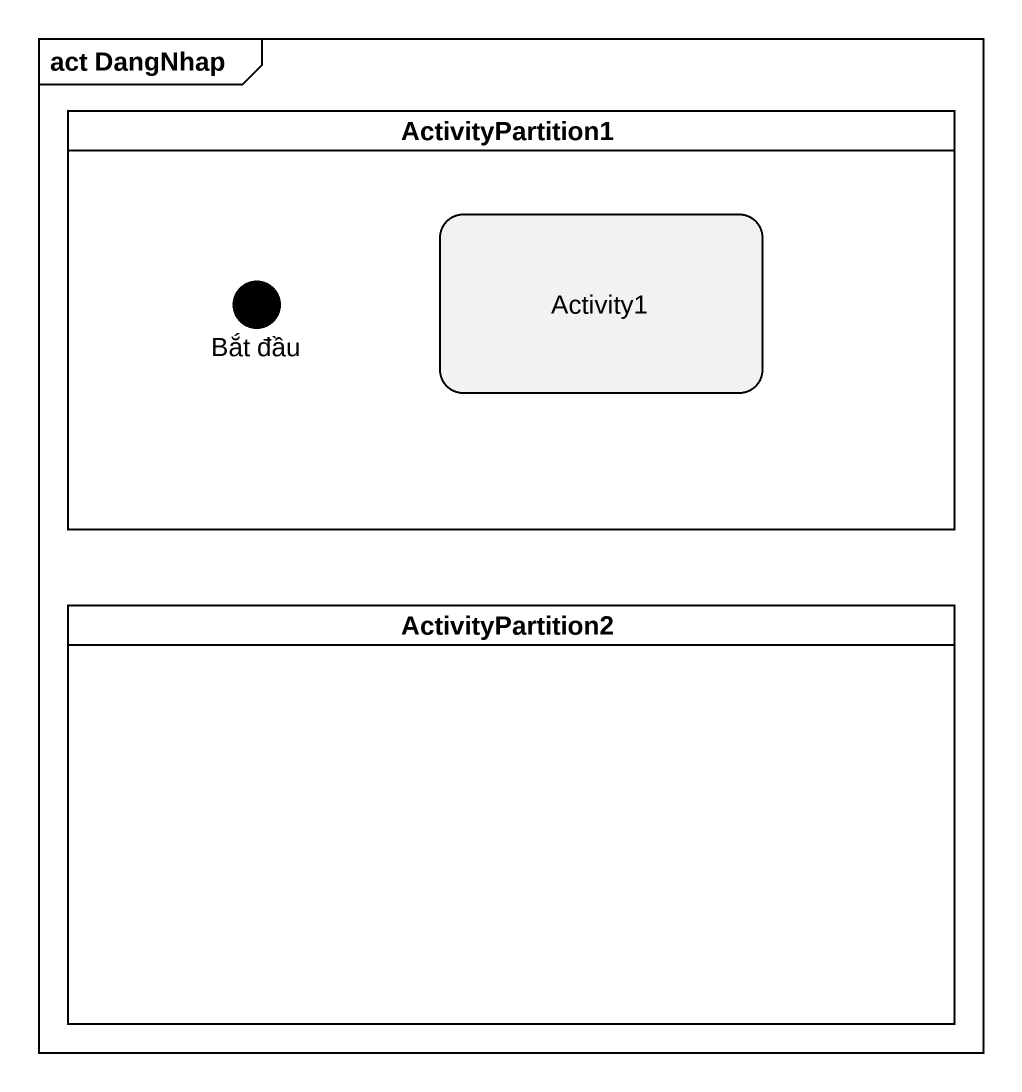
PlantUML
@startuml
mainframe act DangNhap
hide empty description
state ActivityPartition1 <<partition>> {
  state "Bắt đầu" as Bắt_đầu <<start>>
  state Activity1
}
state ActivityPartition2 <<partition>>
@enduml
